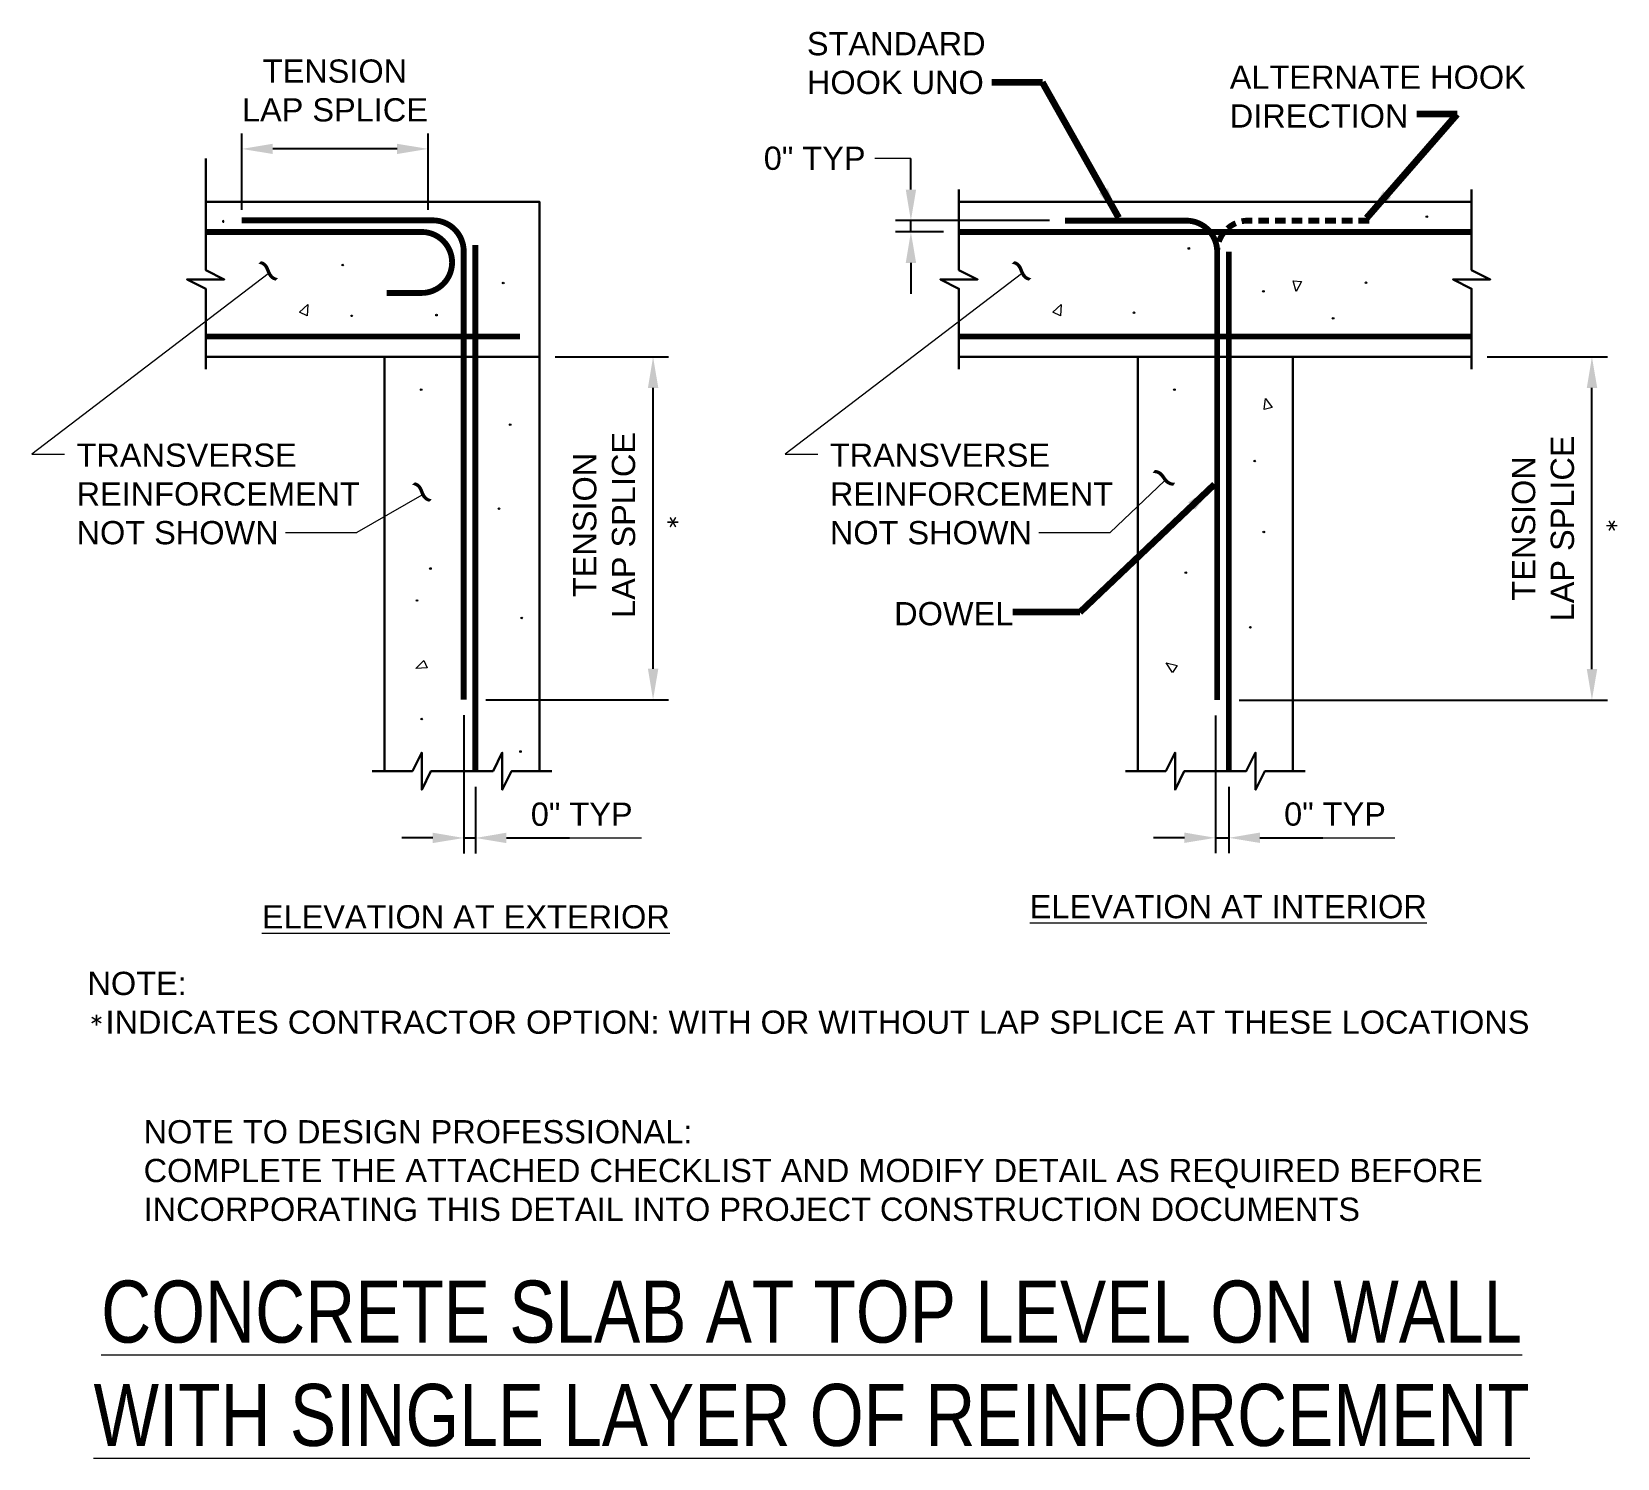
# Model space of a CAD drawing. Header units: inches. Extents: x -1363 to -1261, y 1242 to 1334.
import ezdxf

# ---------------------------------------------------------------- set-up
doc = ezdxf.new("R2010")
doc.units = ezdxf.units.IN
doc.header["$LTSCALE"] = 5
doc.header["$MEASUREMENT"] = 0
for name, color, linetype, lineweight in [('S-ANNO-DIMS', 1, 'Continuous', 20), ('S-ANNO-TEXT', 7, 'Continuous', 20), ('S-DETL', 3, 'Continuous', 30)]:
    doc.layers.add(name, color=color, linetype=linetype, lineweight=lineweight)
doc.styles.add('Romans', font='arial.ttf')
doc.dimstyles.get("Standard").update_dxf_attribs({"dimtxt": 0.18, "dimasz": 0.18, "dimexe": 0.18, "dimexo": 0.0625, "dimgap": 0.09, "dimtad": 0, "dimtih": 1, "dimtoh": 1, "dimdec": 4, "dimzin": 0, "dimdsep": 46, "dimtxsty": 'Standard', "dimcen": 0.09, "dimadec": 0, "dimazin": 0, "dimtfac": 1, "dimtdec": 4, "dimtofl": 0, "dimtmove": 0, "dimatfit": 3, "dimfxl": 1, "dimtolj": 1, "dimtzin": 0, "dimarcsym": 0})

# ---------------------------------------------------------------- blocks, each defined once
blk = doc.blocks.new('*D0')
at = {"layer": 'Defpoints', "color": 0, "transparency": 16777216}
for p in [(-1349.7, 1326.87), (-1349.7, 1321.93), (-1337.68, 1321.93)]:
    blk.add_point(p, dxfattribs=at)
at = {"layer": 'S-ANNO-DIMS', "color": 0, "lineweight": -2, "transparency": 16777216}
for p, q in [((-1349.7, 1322.93), (-1349.7, 1327.87)), ((-1337.68, 1322.93), (-1337.68, 1327.87)), ((-1339.68, 1326.87), (-1347.7, 1326.87))]:
    blk.add_line(p, q, dxfattribs=at)
at = {"layer": 'S-ANNO-DIMS', "color": 0, "transparency": 16777216}
for points in [[(-1347.7, 1327.2), (-1347.7, 1326.54), (-1349.7, 1326.87)], [(-1339.68, 1327.2), (-1339.68, 1326.54), (-1337.68, 1326.87)]]:
    blk.add_solid(points, dxfattribs=at)
blk = doc.blocks.new('*D1')
at = {"layer": 'Defpoints', "color": 0, "transparency": 16777216}
for p in [(-1335.38, 1291.32), (-1334.63, 1286.71), (-1335.38, 1282.4)]:
    blk.add_point(p, dxfattribs=at)
at = {"layer": 'S-ANNO-DIMS', "color": 0, "lineweight": -2, "transparency": 16777216}
for p, q in [((-1335.38, 1290.32), (-1335.38, 1281.4)), ((-1334.63, 1285.71), (-1334.63, 1281.4)), ((-1337.38, 1282.4), (-1339.38, 1282.4)), ((-1335.38, 1282.4), (-1334.63, 1282.4)), ((-1332.63, 1282.4), (-1328.56, 1282.4))]:
    blk.add_line(p, q, dxfattribs=at)
at = {"layer": 'S-ANNO-DIMS', "color": 0, "transparency": 16777216}
for points in [[(-1337.38, 1282.74), (-1337.38, 1282.07), (-1335.38, 1282.4)], [(-1332.63, 1282.74), (-1332.63, 1282.07), (-1334.63, 1282.4)]]:
    blk.add_solid(points, dxfattribs=at)
blk = doc.blocks.new('*D2')
at = {"layer": 'Defpoints', "color": 0, "transparency": 16777216}
for p in [(-1286.9, 1291.3), (-1286.03, 1286.71), (-1286.03, 1282.41)]:
    blk.add_point(p, dxfattribs=at)
at = {"layer": 'S-ANNO-DIMS', "color": 0, "lineweight": -2, "transparency": 16777216}
for p, q in [((-1286.9, 1290.3), (-1286.9, 1281.41)), ((-1286.03, 1285.71), (-1286.03, 1281.41)), ((-1288.9, 1282.41), (-1290.9, 1282.41)), ((-1286.9, 1282.41), (-1286.03, 1282.41)), ((-1284.03, 1282.41), (-1279.96, 1282.41))]:
    blk.add_line(p, q, dxfattribs=at)
at = {"layer": 'S-ANNO-DIMS', "color": 0, "transparency": 16777216}
for points in [[(-1288.9, 1282.75), (-1288.9, 1282.08), (-1286.9, 1282.41)], [(-1284.03, 1282.75), (-1284.03, 1282.08), (-1286.03, 1282.41)]]:
    blk.add_solid(points, dxfattribs=at)
blk = doc.blocks.new('*D3')
at = {"layer": 'Defpoints', "color": 0, "transparency": 16777216}
for p in [(-1330.49, 1313.45), (-1323.17, 1313.45), (-1334.96, 1291.32)]:
    blk.add_point(p, dxfattribs=at)
at = {"layer": 'S-ANNO-DIMS', "color": 0, "lineweight": -2, "transparency": 16777216}
for p, q in [((-1329.49, 1313.45), (-1322.17, 1313.45)), ((-1323.17, 1293.32), (-1323.17, 1311.45)), ((-1333.96, 1291.32), (-1322.17, 1291.32))]:
    blk.add_line(p, q, dxfattribs=at)
at = {"layer": 'S-ANNO-DIMS', "color": 0, "transparency": 16777216}
for points in [[(-1323.5, 1311.45), (-1322.83, 1311.45), (-1323.17, 1313.45)], [(-1323.5, 1293.32), (-1322.83, 1293.32), (-1323.17, 1291.32)]]:
    blk.add_solid(points, dxfattribs=at)
blk = doc.blocks.new('*D4')
at = {"layer": 'Defpoints', "color": 0, "transparency": 16777216}
for p in [(-1270.37, 1313.45), (-1262.61, 1313.45), (-1286.37, 1291.3)]:
    blk.add_point(p, dxfattribs=at)
at = {"layer": 'S-ANNO-DIMS', "color": 0, "lineweight": -2, "transparency": 16777216}
for p, q in [((-1269.37, 1313.45), (-1261.61, 1313.45)), ((-1262.61, 1293.3), (-1262.61, 1311.45)), ((-1285.37, 1291.3), (-1261.61, 1291.3))]:
    blk.add_line(p, q, dxfattribs=at)
at = {"layer": 'S-ANNO-DIMS', "color": 0, "transparency": 16777216}
for points in [[(-1262.94, 1311.45), (-1262.27, 1311.45), (-1262.61, 1313.45)], [(-1262.94, 1293.3), (-1262.27, 1293.3), (-1262.61, 1291.3)]]:
    blk.add_solid(points, dxfattribs=at)
blk = doc.blocks.new('*D5')
at = {"layer": 'Defpoints', "color": 0, "transparency": 16777216}
for p in [(-1306.54, 1322.24), (-1303.44, 1321.51), (-1296.59, 1322.24)]:
    blk.add_point(p, dxfattribs=at)
at = {"layer": 'S-ANNO-DIMS', "color": 0, "lineweight": -2, "transparency": 16777216}
for p, q in [((-1306.54, 1324.24), (-1306.54, 1326.24)), ((-1297.59, 1322.24), (-1307.54, 1322.24)), ((-1304.44, 1321.51), (-1307.54, 1321.51)), ((-1306.54, 1321.51), (-1306.54, 1322.24)), ((-1306.54, 1319.51), (-1306.54, 1317.51))]:
    blk.add_line(p, q, dxfattribs=at)
at = {"layer": 'S-ANNO-DIMS', "color": 0, "transparency": 16777216}
for points in [[(-1306.87, 1324.24), (-1306.2, 1324.24), (-1306.54, 1322.24)], [(-1306.87, 1319.51), (-1306.2, 1319.51), (-1306.54, 1321.51)]]:
    blk.add_solid(points, dxfattribs=at)

msp = doc.modelspace()

# ---------------------------------------------------------------- linework, layer by layer
at = {"layer": 'S-ANNO-DIMS'}
for p, q in [((-1306.5357456, 1326.2417761), (-1308.8640198, 1326.2417761)), ((-1332.5552617, 1282.403328), (-1323.9164487, 1282.403328)), ((-1283.9649123, 1282.4132301), (-1275.3260992, 1282.4132301))]:
    msp.add_line(p, q, dxfattribs=at)
at = {"layer": 'S-ANNO-TEXT'}
for p, q in [((-1347.9986157, 1318.7983091), (-1363.2477679, 1307.1621538)), ((-1299.4082663, 1318.7983091), (-1314.6574185, 1307.1621538)), ((-1363.2477679, 1307.1621538), (-1361.132501, 1307.1621538)), ((-1314.6574185, 1307.1621538), (-1312.5421516, 1307.1621538)), ((-1290.1872641, 1305.44685), (-1293.69546, 1302.1099711)), ((-1338.0927617, 1304.5308283), (-1342.2858094, 1302.1099711)), ((-1346.8743155, 1302.1099711), (-1342.2858094, 1302.1099711)), ((-1298.2839661, 1302.1099711), (-1293.69546, 1302.1099711))]:
    msp.add_line(p, q, dxfattribs=at)
at = {"layer": 'S-ANNO-TEXT', "flags": 128}
for points in [[(-1273.2056803, 1322.5013017, -1), (-1273.3093603, 1322.5013017, -1)], [(-1350.8453611, 1322.1841475, 1), (-1350.9483634, 1322.1959826, 1)], [(-1288.5583893, 1320.4461069, -1), (-1288.6620693, 1320.4461069, -1)], [(-1343.1359094, 1319.3744652, -1), (-1343.2395894, 1319.3744652, -1)], [(-1332.7838895, 1318.2157988, -1), (-1332.8875695, 1318.2157988, -1)], [(-1283.7447839, 1317.6787913, -1), (-1283.8484639, 1317.6787913, -1)], [(-1277.1319385, 1318.2311443, -1), (-1277.2356185, 1318.2311443, -1)], [(-1292.1010274, 1316.29499, -1), (-1292.2047074, 1316.29499, -1)], [(-1342.5577744, 1316.0988197, -1), (-1342.6614544, 1316.0988197, -1)], [(-1337.0858911, 1316.1433494, -1), (-1337.1895711, 1316.1433494, -1)], [(-1279.2529289, 1315.9391537, -1), (-1279.3566089, 1315.9391537, -1)], [(-1338.0762994, 1311.3385202, -1), (-1338.1799794, 1311.3385202, -1)], [(-1289.4859499, 1311.3385202, -1), (-1289.5896299, 1311.3385202, -1)], [(-1332.3335428, 1309.0775148, -1), (-1332.4372228, 1309.0775148, -1)], [(-1284.3125088, 1306.7246219, -1), (-1284.4161888, 1306.7246219, -1)], [(-1333.0499695, 1303.6506492, -1), (-1333.1536495, 1303.6506492, -1)], [(-1283.7243954, 1302.1505755, -1), (-1283.8280754, 1302.1505755, -1)], [(-1337.4761424, 1299.7879598, -1), (-1337.5798224, 1299.7879598, -1)], [(-1288.7507294, 1299.5254472, -1), (-1288.8544094, 1299.5254472, -1)], [(-1338.3388683, 1297.7253616, -1), (-1338.4425483, 1297.7253616, -1)], [(-1331.5870783, 1296.600307, -1), (-1331.6907583, 1296.600307, -1)], [(-1284.5871255, 1296.0002775, -1), (-1284.6908055, 1296.0002775, -1)], [(-1338.0387919, 1290.0749899, -1), (-1338.1424719, 1290.0749899, -1)], [(-1331.669576, 1287.9769678, -1), (-1331.773256, 1287.9769678, -1)]]:
    msp.add_lwpolyline(points, format="xyb", close=True, dxfattribs=at)
for points in [[(-1281.3480717, 1318.3177678), (-1281.679689, 1317.6640069), (-1281.8762326, 1318.3639759)], [(-1345.9649866, 1316.3257393), (-1345.4297688, 1316.8266537), (-1345.4844818, 1316.1016763)], [(-1297.3746372, 1316.3257393), (-1296.8394194, 1316.8266537), (-1296.8941324, 1316.1016763)], [(-1283.7497261, 1310.0420468), (-1283.6617071, 1310.7698009), (-1283.2376131, 1310.1792671)], [(-1337.7377162, 1293.3813451), (-1338.4696983, 1293.3416538), (-1337.9617792, 1293.8618499)], [(-1289.6635126, 1293.0898998), (-1290.0638774, 1293.7039692), (-1289.3594148, 1293.5241965)]]:
    msp.add_lwpolyline(points, close=True, dxfattribs=at)
at = {"layer": 'S-DETL'}
msp.add_line((-1303.4357456, 1323.4494617), (-1270.3690789, 1323.4494617), dxfattribs=at)
for points in [[(-1352.026095, 1326.2499687), (-1352.026095, 1321.6494617), (-1352.026095, 1319.0494617), (-1350.826095, 1318.4494617), (-1353.226095, 1318.4494617), (-1352.026095, 1317.8494617), (-1352.026095, 1312.6494617)], [(-1352.026095, 1323.4494617), (-1330.4927617, 1323.4494617), (-1330.4927617, 1286.7122969)], [(-1303.4357456, 1324.2494617), (-1303.4357456, 1321.6494617), (-1303.4357456, 1319.0494617), (-1302.2357456, 1318.4494617), (-1304.6357456, 1318.4494617), (-1303.4357456, 1317.8494617), (-1303.4357456, 1312.6494617)], [(-1270.3690789, 1324.2494617), (-1270.3690789, 1321.6494617), (-1270.3690789, 1319.0494617), (-1269.1690789, 1318.4494617), (-1271.5690789, 1318.4494617), (-1270.3690789, 1317.8494617), (-1270.3690789, 1312.6494617)], [(-1352.026095, 1313.4494617), (-1340.4927617, 1313.4494617), (-1340.4927617, 1286.7122969)], [(-1340.4927617, 1313.4494617), (-1330.4927617, 1313.4494617)], [(-1303.4357456, 1313.4494617), (-1291.9024123, 1313.4494617), (-1291.9024123, 1286.7122969)], [(-1291.9024123, 1313.4494617), (-1281.9024123, 1313.4494617)], [(-1270.3690789, 1313.4494617), (-1281.9024123, 1313.4494617), (-1281.9024123, 1286.7122969)], [(-1341.2927617, 1286.7122969), (-1338.6927617, 1286.7122969), (-1338.0927617, 1287.9122969), (-1338.0927617, 1285.5122969), (-1337.4927617, 1286.7122969), (-1333.4927617, 1286.7122969), (-1332.8927617, 1287.9122969), (-1332.8927617, 1285.5122969), (-1332.2927617, 1286.7122969), (-1329.6927617, 1286.7122969)], [(-1292.7024123, 1286.7122969), (-1290.1024123, 1286.7122969), (-1289.5024123, 1287.9122969), (-1289.5024123, 1285.5122969), (-1288.9024123, 1286.7122969), (-1284.9024123, 1286.7122969), (-1284.3024123, 1287.9122969), (-1284.3024123, 1285.5122969), (-1283.7024123, 1286.7122969), (-1281.1024123, 1286.7122969)]]:
    msp.add_lwpolyline(points, dxfattribs=at)
at = {"layer": 'S-DETL', "const_width": 0.375, "flags": 128}
for points in [[(-1335.3816081, 1291.3227826), (-1335.3816081, 1320.2607837, 0.4142135624), (-1337.3816081, 1322.2607837), (-1349.6978785, 1322.2607837)], [(-1286.7836735, 1291.3037751), (-1286.7836735, 1320.2417761, 0.4142135624), (-1288.7836735, 1322.2417761), (-1296.5899123, 1322.2417761)], [(-1285.2083597, 1322.1957885, -0.0537668019), (-1284.7819378, 1322.2417761), (-1284.5067994, 1322.2417761)], [(-1340.3503581, 1317.5732837), (-1338.1003581, 1317.5732837, 1), (-1338.1003581, 1321.5107837), (-1352.026095, 1321.5107837)], [(-1286.6758706, 1320.8844413, -0.081523508), (-1286.3710613, 1321.4561428)], [(-1286.116357, 1321.7315162, -0.0798036368), (-1285.5826709, 1322.0744863)], [(-1286.7819378, 1320.2403864), (-1286.7819378, 1320.2417761, -0.0347437768), (-1286.7626703, 1320.5187218, -0.0347437768)]]:
    msp.add_lwpolyline(points, format="xyb", dxfattribs=at)
for points in [[(-1284.1324882, 1322.2417761), (-1283.4309279, 1322.2417761)], [(-1283.0566168, 1322.2417761), (-1282.3550565, 1322.2417761)], [(-1281.9807453, 1322.2417761), (-1281.279185, 1322.2417761)], [(-1280.9048738, 1322.2417761), (-1280.2033135, 1322.2417761)], [(-1279.8290023, 1322.2417761), (-1279.127442, 1322.2417761)], [(-1278.7531308, 1322.2417761), (-1278.0515705, 1322.2417761)], [(-1277.6772593, 1322.2417761), (-1276.975699, 1322.2417761)], [(-1270.3690789, 1321.5107837), (-1303.4357456, 1321.5107837)], [(-1334.6316081, 1320.6723785), (-1334.6316081, 1286.7122969)], [(-1286.0336735, 1320.2417761), (-1286.0336735, 1286.7122969)], [(-1331.7427617, 1314.7619617), (-1352.026095, 1314.7619617)], [(-1270.3690789, 1314.7619617), (-1303.4357456, 1314.7619617)]]:
    msp.add_lwpolyline(points, dxfattribs=at)

# ---------------------------------------------------------------- texts
at = {"layer": 'S-ANNO-DIMS', "char_height": 1.49999999, "style": 'Romans'}
for s, insert, attachment_point in [('TENSION\\PLAP SPLICE', (-1343.6890701, 1328.6202627), 8), ('0" TYP', (-1316.0289242, 1327.0178675), 1)]:
    msp.add_mtext(s, dxfattribs=dict(at, insert=insert, attachment_point=attachment_point))
at = {"layer": 'S-ANNO-DIMS', "char_height": 1.49999999, "attachment_point": 2, "rotation": 90, "style": 'Romans'}
for insert in [(-1328.328136, 1302.6014233), (-1267.7690789, 1302.3766184)]:
    msp.add_mtext('TENSION\\PLAP SPLICE', dxfattribs=dict(at, insert=insert))
at = {"layer": 'S-ANNO-DIMS', "char_height": 1.499999989, "width": 38.628504213, "attachment_point": 1, "rotation": 90, "style": 'Romans'}
for insert in [(-1322.0837068, 1302.199308), (-1261.5246497, 1301.974503)]:
    msp.add_mtext('{\\fCalibri|b0|i0|c0|p34;*}', dxfattribs=dict(at, insert=insert))
at = {"layer": 'S-ANNO-DIMS', "char_height": 1.49999999, "width": 38.628504213, "attachment_point": 1, "style": 'Romans'}
for insert in [(-1331.0552617, 1284.685047), (-1282.4649123, 1284.694949)]:
    msp.add_mtext('0" TYP', dxfattribs=dict(at, insert=insert))
at = {"layer": 'S-ANNO-TEXT', "style": 'Romans'}
for s, insert, char_height, attachment_point in [('STANDARD \\PHOOK UNO', (-1313.244909, 1330.3899144), 1.49999999, 7), ('TRANSVERSE \\PREINFORCEMENT\\PNOT SHOWN', (-1360.3564096, 1301.3338797), 1.499999989, 7), ('TRANSVERSE \\PREINFORCEMENT\\PNOT SHOWN', (-1311.7660602, 1301.3338797), 1.499999989, 7), ('{\\LELEVATION AT INTERIOR}', (-1286.0625509, 1278.7198768), 1.499999989, 2), ('{\\LELEVATION AT EXTERIOR}', (-1335.2454676, 1278.0620088), 1.499999989, 2), ('NOTE:\\P  INDICATES CONTRACTOR OPTION: WITH OR WITHOUT LAP SPLICE AT THESE LOCATIONS', (-1359.6529841, 1269.7433185), 1.499999989, 7), ('{\\fCalibri|b0|i0|c0|p34;*}', (-1359.6529841, 1270.8458337), 1.499999989, 1)]:
    msp.add_mtext(s, dxfattribs=dict(at, insert=insert, char_height=char_height, attachment_point=attachment_point))
for s, insert, char_height, width, attachment_point in [('ALTERNATE HOOK \\PDIRECTION', (-1285.9703078, 1332.2470731), 1.499999989, 113.176182987, 1), ('DOWEL ', (-1307.6189674, 1297.6265656), 1.49999999, 113.176182987, 1), ('NOTE TO DESIGN PROFESSIONAL: \\PCOMPLETE THE ATTACHED CHECKLIST AND MODIFY DETAIL AS REQUIRED BEFORE \\PINCORPORATING THIS DETAIL INTO PROJECT CONSTRUCTION DOCUMENTS', (-1356.0288365, 1264.1906241), 1.499999989, 159.842980143, 1), ('{\\W0.8;\\LCONCRETE SLAB AT TOP LEVEL ON WALL WITH SINGLE LAYER OF REINFORCEMENT}', (-1312.9406718, 1253.8352353), 4, 99, 2)]:
    msp.add_mtext(s, dxfattribs=dict(at, insert=insert, char_height=char_height, width=width, attachment_point=attachment_point))
at = {"layer": 'S-ANNO-TEXT', "char_height": 2.25, "width": 169.76427448, "attachment_point": 1, "style": 'Romans'}
for insert, rotation in [((-1348.246667, 1317.5358486), 131.858663237), ((-1299.6563175, 1317.5358486), 131.858663237), ((-1290.1239694, 1304.1601842), 145.283801612), ((-1338.333047, 1303.2652146), 131.717487697)]:
    msp.add_mtext('~', dxfattribs=dict(at, insert=insert, rotation=rotation))

# ---------------------------------------------------------------- dimensions: what is measured, and where the dimension line sits
at = {"layer": 'S-ANNO-DIMS'}
dim = msp.add_linear_dim(base=(-1349.6978785, 1326.8702627), p1=(-1337.6802617, 1321.9274504), p2=(-1349.6978785, 1321.9274504), text=' ', dimstyle='Standard', override={"dimscale": 16, "dimtxt": 0.09375, "dimasz": 0.125, "dimexe": 0.0625, "dimgap": 0.0625, "dimdec": 5, "dimlfac": 1, "dimrnd": 0.03125, "dimzin": 7, "dimlunit": 4, "dimtxsty": 'Romans', "dimcen": 0.125, "dimadec": 4, "dimtdec": 5, "dimtofl": 1, "dimtvp": 1, "dimfrac": 2, "dimtzin": 3}, dxfattribs=at)
dim.commit()
dim.dimension.update_dxf_attribs({"geometry": '*D0', "text_midpoint": (-1343.6890701, 1326.8702627)})
for base, p1, p2, angle, picture, middle in [((-1306.5357456, 1322.2417761), (-1303.4357456, 1321.5107837), (-1296.5899123, 1322.2417761), 270, '*D5', (-1306.5357456, 1321.8762799)), ((-1335.3816081, 1282.403328), (-1334.6316081, 1286.7122969), (-1335.3816081, 1291.3227826), 180, '*D1', (-1329.5552617, 1282.403328)), ((-1286.0336735, 1282.4132301), (-1286.9024123, 1291.3037751), (-1286.0336735, 1286.7122969), 180, '*D2', (-1280.9649123, 1282.4132301))]:
    dim = msp.add_linear_dim(base=base, p1=p1, p2=p2, angle=angle, text=' ', dimstyle='Standard', override={"dimscale": 16, "dimtxt": 0.09375, "dimasz": 0.125, "dimexe": 0.0625, "dimgap": 0.0625, "dimdec": 5, "dimlfac": 1, "dimrnd": 0.03125, "dimzin": 7, "dimlunit": 4, "dimtxsty": 'Romans', "dimcen": 0.125, "dimadec": 4, "dimtdec": 5, "dimtofl": 1, "dimtvp": 1, "dimfrac": 2, "dimtzin": 3}, dxfattribs=at)
    dim.commit()
    dim.dimension.update_dxf_attribs({"geometry": picture, "text_midpoint": middle, "dimtype": 128})
for base, p1, p2, picture, middle in [((-1323.1670401, 1313.4494617), (-1334.9649414, 1291.3227826), (-1330.4927617, 1313.4494617), '*D3', (-1323.1670401, 1302.3861222)), ((-1262.607983, 1313.4494617), (-1286.3670068, 1291.3037751), (-1270.3690789, 1313.4494617), '*D4', (-1262.607983, 1302.3766184))]:
    dim = msp.add_linear_dim(base=base, p1=p1, p2=p2, angle=90, text=' ', dimstyle='Standard', override={"dimscale": 16, "dimtxt": 0.09375, "dimasz": 0.125, "dimexe": 0.0625, "dimgap": 0.0625, "dimdec": 5, "dimlfac": 1, "dimrnd": 0.03125, "dimzin": 7, "dimlunit": 4, "dimtxsty": 'Romans', "dimcen": 0.125, "dimadec": 4, "dimtdec": 5, "dimtofl": 1, "dimtvp": 1, "dimfrac": 2, "dimtzin": 3}, dxfattribs=at)
    dim.commit()
    dim.dimension.update_dxf_attribs({"geometry": picture, "text_midpoint": middle})

# ---------------------------------------------------------------- leaders
at = {"layer": 'S-ANNO-TEXT'}
for points in [[(-1293.1322647, 1322.4314695), (-1298.0460091, 1331.1660058), (-1301.3211369, 1331.1660058)], [(-1277.1313729, 1322.4292761), (-1271.302773, 1329.1118416), (-1273.8939531, 1329.1118416)], [(-1286.9711735, 1305.2026334), (-1295.6316861, 1296.9650426), (-1299.9596337, 1296.9650426)]]:
    msp.add_leader(points, dimstyle='Standard', override={"dimscale": 16, "dimtxt": 0.09375, "dimasz": 0.125, "dimexe": 0.0625, "dimgap": 0.0625, "dimtad": 0, "dimtih": 0, "dimtoh": 0, "dimdec": 5, "dimlfac": 16, "dimrnd": 0.03125, "dimzin": 7, "dimlunit": 4, "dimtxsty": 'Romans', "dimcen": 0.125, "dimclrd": 256, "dimclre": 256, "dimclrt": 256, "dimadec": 4, "dimtdec": 5, "dimtofl": 1, "dimtvp": 1, "dimfrac": 2, "dimtzin": 3, "dimlwd": 65535, "dimlwe": 65535}, dxfattribs=at)

doc.saveas('drawing.dxf')
